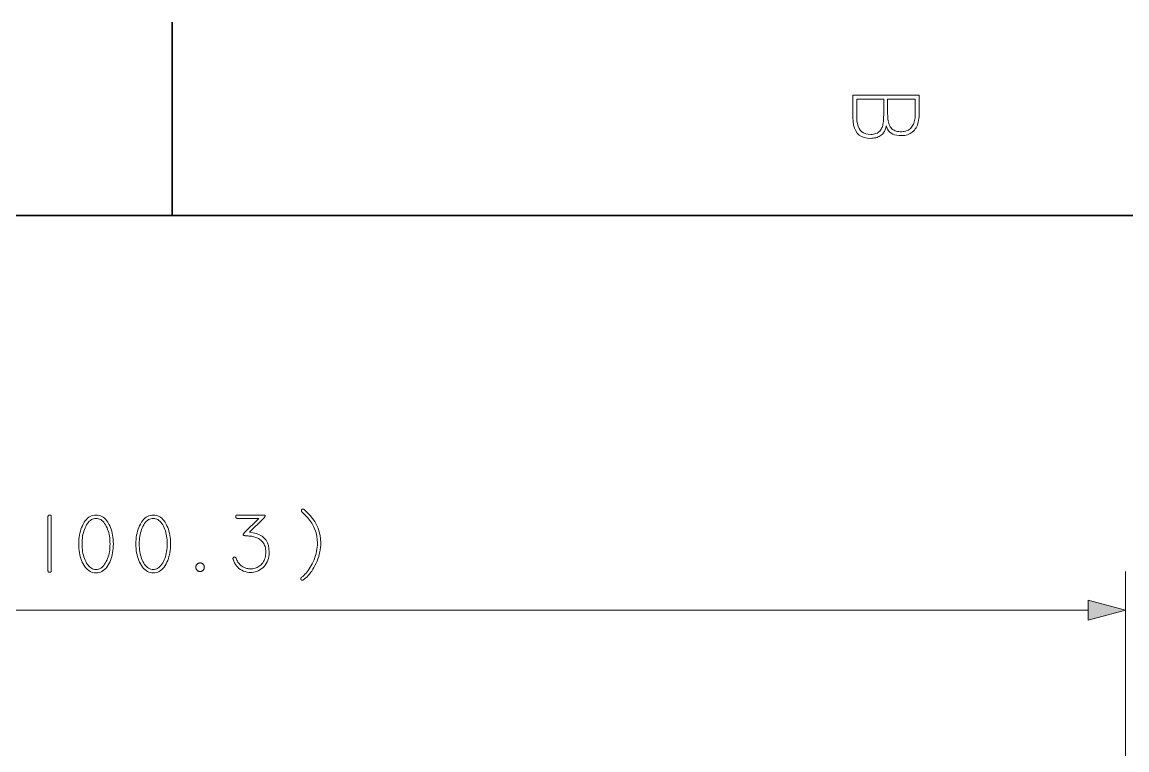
# Model space of a CAD drawing. Extents: x 0 to 297, y 0 to 210.
# Drawn here: x 140.7 to 197.9, y 172.3 to 210 of the extents above; entities that cross this region are included whole.
import ezdxf

# ---------------------------------------------------------------- set-up
doc = ezdxf.new("R2010")
doc.units = 0

msp = doc.modelspace()

# ---------------------------------------------------------------- linework, layer by layer
at = {"color": 7, "lineweight": 35, "ltscale": 0.25}
msp.add_line((148.5, 200), (148.5, 210), dxfattribs=at)
at = {"color": 7, "lineweight": 35}
msp.add_line((287, 200), (10, 200), dxfattribs=at)
at = {"color": 1, "lineweight": 13, "ltscale": 0.465004}
msp.add_line((197.858, 162.963), (197.858, 181.563), dxfattribs=at)
at = {"color": 1, "lineweight": 13}
msp.add_line((99.487, 179.563), (195.926, 179.563), dxfattribs=at)
at = {"color": 7, "lineweight": 13}
for points in [[(184.656, 203.985), (184.483, 203.996), (184.328, 204.028), (184.192, 204.081), (184.074, 204.156), (183.974, 204.253), (183.892, 204.37), (183.828, 204.509), (183.783, 204.67), (183.756, 204.852), (183.746, 205.056), (183.746, 206.217), (187.171, 206.217), (187.171, 205.197), (187.168, 205.099), (187.161, 205.006), (187.149, 204.916), (187.132, 204.831), (187.109, 204.751), (187.083, 204.674), (187.051, 204.602), (187.014, 204.534), (186.972, 204.471), (186.926, 204.412), (186.875, 204.357), (186.821, 204.309), (186.764, 204.266), (186.704, 204.229), (186.64, 204.198), (186.573, 204.172), (186.502, 204.152), (186.429, 204.138), (186.352, 204.129), (186.272, 204.126), (186.138, 204.131), (186.017, 204.147), (185.907, 204.172), (185.81, 204.208), (185.724, 204.254), (185.65, 204.31), (185.588, 204.376), (185.538, 204.453), (185.5, 204.539), (185.474, 204.636), (185.464, 204.582), (185.452, 204.53), (185.437, 204.48), (185.42, 204.432), (185.399, 204.386), (185.376, 204.343), (185.35, 204.302), (185.322, 204.263), (185.291, 204.226), (185.257, 204.192), (185.211, 204.153), (185.163, 204.117), (185.111, 204.086), (185.056, 204.059), (184.998, 204.037), (184.936, 204.018), (184.871, 204.003), (184.802, 203.993), (184.731, 203.987)], [(184.666, 204.187), (184.74, 204.19), (184.81, 204.198), (184.876, 204.211), (184.937, 204.23), (184.994, 204.255), (185.046, 204.285), (185.094, 204.321), (185.138, 204.361), (185.177, 204.408), (185.211, 204.46), (185.234, 204.503), (185.255, 204.551), (185.273, 204.602), (185.29, 204.658), (185.303, 204.718), (185.315, 204.783), (185.324, 204.851), (185.331, 204.923), (185.335, 205), (185.337, 205.081), (185.338, 205.206), (185.339, 205.323), (185.34, 205.434), (185.341, 205.538), (185.341, 205.635), (185.342, 205.725), (185.342, 205.808), (185.342, 205.884), (185.342, 205.953), (185.342, 206.015), (183.949, 206.015), (183.949, 205.056), (183.956, 204.891), (183.977, 204.743), (184.013, 204.613), (184.063, 204.5), (184.128, 204.404), (184.207, 204.326), (184.3, 204.265), (184.407, 204.222), (184.529, 204.196)], [(186.277, 204.328), (186.341, 204.331), (186.402, 204.338), (186.461, 204.349), (186.516, 204.365), (186.568, 204.386), (186.618, 204.412), (186.665, 204.442), (186.708, 204.477), (186.749, 204.516), (186.787, 204.561), (186.821, 204.609), (186.852, 204.66), (186.88, 204.715), (186.903, 204.774), (186.923, 204.836), (186.94, 204.901), (186.952, 204.97), (186.961, 205.042), (186.967, 205.118), (186.969, 205.197), (186.969, 206.015), (185.544, 206.015), (185.544, 205.253), (185.546, 205.155), (185.551, 205.064), (185.559, 204.978), (185.571, 204.899), (185.585, 204.824), (185.604, 204.756), (185.625, 204.694), (185.65, 204.637), (185.677, 204.586), (185.709, 204.54), (185.744, 204.5), (185.784, 204.464), (185.829, 204.432), (185.878, 204.405), (185.933, 204.381), (185.992, 204.362), (186.056, 204.347), (186.125, 204.337), (186.198, 204.33)]]:
    msp.add_lwpolyline(points, close=True, dxfattribs=at)
at = {"color": 1, "lineweight": 13}
for points in [[(156.201, 183.048), (156.198, 182.931), (156.189, 182.814), (156.173, 182.697), (156.152, 182.58), (156.125, 182.463), (156.092, 182.347), (156.052, 182.23), (156.007, 182.113), (155.955, 181.996), (155.898, 181.879), (155.843, 181.779), (155.788, 181.684), (155.731, 181.596), (155.673, 181.513), (155.614, 181.435), (155.554, 181.364), (155.492, 181.298), (155.43, 181.238), (155.366, 181.183), (155.3, 181.134), (155.296, 181.131), (155.292, 181.128), (155.287, 181.126), (155.282, 181.123), (155.278, 181.121), (155.273, 181.12), (155.268, 181.119), (155.263, 181.118), (155.258, 181.117), (155.253, 181.117), (155.236, 181.118), (155.222, 181.121), (155.209, 181.125), (155.197, 181.131), (155.188, 181.139), (155.18, 181.148), (155.174, 181.16), (155.17, 181.173), (155.167, 181.187), (155.166, 181.204), (155.167, 181.212), (155.168, 181.22), (155.17, 181.228), (155.172, 181.236), (155.176, 181.243), (155.18, 181.249), (155.185, 181.256), (155.191, 181.262), (155.198, 181.268), (155.205, 181.273), (155.265, 181.319), (155.324, 181.37), (155.381, 181.426), (155.438, 181.488), (155.493, 181.554), (155.547, 181.626), (155.6, 181.703), (155.651, 181.786), (155.701, 181.873), (155.751, 181.966), (155.803, 182.074), (155.85, 182.182), (155.892, 182.29), (155.928, 182.398), (155.958, 182.506), (155.983, 182.613), (156.003, 182.721), (156.017, 182.829), (156.025, 182.936), (156.028, 183.044), (156.02, 183.226), (155.996, 183.403), (155.956, 183.575), (155.899, 183.743), (155.827, 183.906), (155.739, 184.064), (155.635, 184.218), (155.515, 184.366), (155.379, 184.51), (155.227, 184.65), (155.221, 184.655), (155.216, 184.66), (155.211, 184.666), (155.207, 184.672), (155.204, 184.678), (155.201, 184.684), (155.199, 184.69), (155.198, 184.697), (155.197, 184.703), (155.196, 184.71), (155.197, 184.727), (155.2, 184.743), (155.204, 184.757), (155.21, 184.768), (155.218, 184.778), (155.228, 184.787), (155.239, 184.793), (155.252, 184.797), (155.267, 184.8), (155.283, 184.801), (155.289, 184.801), (155.295, 184.8), (155.301, 184.799), (155.307, 184.798), (155.312, 184.796), (155.318, 184.793), (155.323, 184.79), (155.329, 184.787), (155.334, 184.784), (155.339, 184.779), (155.503, 184.63), (155.649, 184.476), (155.779, 184.316), (155.891, 184.151), (155.985, 183.981), (156.063, 183.805), (156.123, 183.624), (156.166, 183.437), (156.192, 183.245)], [(142.251, 181.615), (142.25, 181.599), (142.248, 181.584), (142.243, 181.571), (142.237, 181.56), (142.229, 181.55), (142.22, 181.542), (142.209, 181.536), (142.196, 181.532), (142.181, 181.529), (142.164, 181.528), (142.148, 181.529), (142.133, 181.532), (142.12, 181.536), (142.109, 181.542), (142.099, 181.55), (142.092, 181.56), (142.086, 181.571), (142.081, 181.584), (142.079, 181.599), (142.078, 181.615), (142.078, 184.407), (142.079, 184.424), (142.081, 184.438), (142.086, 184.451), (142.092, 184.463), (142.099, 184.472), (142.109, 184.48), (142.12, 184.486), (142.133, 184.49), (142.148, 184.493), (142.164, 184.494), (142.181, 184.493), (142.196, 184.49), (142.209, 184.486), (142.22, 184.48), (142.229, 184.472), (142.237, 184.463), (142.243, 184.451), (142.248, 184.438), (142.25, 184.424), (142.251, 184.407)], [(145.463, 182.996), (145.461, 182.877), (145.454, 182.762), (145.442, 182.651), (145.426, 182.543), (145.406, 182.439), (145.381, 182.338), (145.351, 182.24), (145.316, 182.147), (145.277, 182.057), (145.234, 181.97), (145.181, 181.881), (145.125, 181.802), (145.066, 181.731), (145.004, 181.671), (144.939, 181.619), (144.871, 181.577), (144.8, 181.544), (144.725, 181.521), (144.648, 181.507), (144.567, 181.502), (144.486, 181.507), (144.409, 181.521), (144.334, 181.544), (144.263, 181.577), (144.195, 181.619), (144.13, 181.671), (144.068, 181.731), (144.009, 181.802), (143.953, 181.881), (143.9, 181.97), (143.857, 182.057), (143.818, 182.147), (143.783, 182.24), (143.754, 182.338), (143.728, 182.439), (143.708, 182.543), (143.692, 182.651), (143.68, 182.762), (143.673, 182.877), (143.671, 182.996), (143.673, 183.115), (143.68, 183.23), (143.692, 183.341), (143.708, 183.45), (143.729, 183.554), (143.755, 183.656), (143.785, 183.753), (143.821, 183.848), (143.86, 183.939), (143.905, 184.026), (143.956, 184.115), (144.012, 184.195), (144.07, 184.265), (144.131, 184.325), (144.196, 184.377), (144.264, 184.419), (144.335, 184.452), (144.409, 184.475), (144.486, 184.489), (144.567, 184.494), (144.648, 184.489), (144.725, 184.475), (144.8, 184.452), (144.871, 184.419), (144.939, 184.377), (145.004, 184.325), (145.066, 184.265), (145.125, 184.195), (145.181, 184.115), (145.234, 184.026), (145.277, 183.939), (145.316, 183.848), (145.351, 183.753), (145.381, 183.656), (145.406, 183.554), (145.426, 183.45), (145.442, 183.341), (145.454, 183.23), (145.461, 183.115)], [(145.29, 183), (145.288, 183.104), (145.282, 183.206), (145.273, 183.304), (145.259, 183.399), (145.242, 183.492), (145.221, 183.581), (145.197, 183.668), (145.168, 183.751), (145.136, 183.832), (145.099, 183.909), (145.057, 183.987), (145.012, 184.057), (144.964, 184.119), (144.915, 184.173), (144.862, 184.218), (144.808, 184.255), (144.751, 184.284), (144.692, 184.304), (144.631, 184.316), (144.567, 184.321), (144.503, 184.316), (144.442, 184.304), (144.383, 184.283), (144.326, 184.254), (144.272, 184.217), (144.219, 184.171), (144.17, 184.117), (144.122, 184.055), (144.077, 183.984), (144.035, 183.905), (143.998, 183.827), (143.966, 183.747), (143.937, 183.663), (143.913, 183.577), (143.892, 183.487), (143.875, 183.395), (143.861, 183.3), (143.852, 183.201), (143.846, 183.1), (143.844, 182.996), (143.846, 182.892), (143.852, 182.791), (143.861, 182.692), (143.875, 182.597), (143.892, 182.505), (143.913, 182.415), (143.937, 182.329), (143.966, 182.245), (143.998, 182.164), (144.035, 182.087), (144.077, 182.009), (144.122, 181.939), (144.17, 181.877), (144.219, 181.824), (144.272, 181.778), (144.326, 181.741), (144.383, 181.713), (144.442, 181.692), (144.503, 181.68), (144.567, 181.676), (144.631, 181.68), (144.692, 181.692), (144.751, 181.713), (144.808, 181.742), (144.862, 181.779), (144.915, 181.825), (144.964, 181.879), (145.012, 181.942), (145.057, 182.012), (145.099, 182.091), (145.136, 182.169), (145.168, 182.249), (145.197, 182.333), (145.221, 182.419), (145.242, 182.509), (145.259, 182.601), (145.273, 182.697), (145.282, 182.795), (145.288, 182.896)], [(148.424, 182.996), (148.422, 182.877), (148.415, 182.762), (148.404, 182.651), (148.387, 182.543), (148.367, 182.439), (148.342, 182.338), (148.312, 182.24), (148.277, 182.147), (148.238, 182.057), (148.195, 181.97), (148.142, 181.881), (148.086, 181.802), (148.027, 181.731), (147.965, 181.671), (147.9, 181.619), (147.832, 181.577), (147.761, 181.544), (147.686, 181.521), (147.609, 181.507), (147.528, 181.502), (147.447, 181.507), (147.37, 181.521), (147.295, 181.544), (147.224, 181.577), (147.156, 181.619), (147.091, 181.671), (147.029, 181.731), (146.97, 181.802), (146.914, 181.881), (146.861, 181.97), (146.818, 182.057), (146.779, 182.147), (146.744, 182.24), (146.715, 182.338), (146.689, 182.439), (146.669, 182.543), (146.653, 182.651), (146.641, 182.762), (146.634, 182.877), (146.632, 182.996), (146.634, 183.115), (146.641, 183.23), (146.653, 183.341), (146.669, 183.45), (146.69, 183.554), (146.716, 183.656), (146.746, 183.753), (146.782, 183.848), (146.821, 183.939), (146.866, 184.026), (146.918, 184.115), (146.973, 184.195), (147.031, 184.265), (147.092, 184.325), (147.157, 184.377), (147.225, 184.419), (147.296, 184.452), (147.37, 184.475), (147.447, 184.489), (147.528, 184.494), (147.609, 184.489), (147.686, 184.475), (147.761, 184.452), (147.832, 184.419), (147.9, 184.377), (147.965, 184.325), (148.027, 184.265), (148.086, 184.195), (148.142, 184.115), (148.195, 184.026), (148.238, 183.939), (148.277, 183.848), (148.312, 183.753), (148.342, 183.656), (148.367, 183.554), (148.387, 183.45), (148.404, 183.341), (148.415, 183.23), (148.422, 183.115)], [(148.251, 183), (148.249, 183.104), (148.243, 183.206), (148.234, 183.304), (148.221, 183.399), (148.203, 183.492), (148.182, 183.581), (148.158, 183.668), (148.129, 183.751), (148.097, 183.832), (148.061, 183.909), (148.018, 183.987), (147.973, 184.057), (147.925, 184.119), (147.876, 184.173), (147.824, 184.218), (147.769, 184.255), (147.712, 184.284), (147.653, 184.304), (147.592, 184.316), (147.528, 184.321), (147.464, 184.316), (147.403, 184.304), (147.344, 184.283), (147.287, 184.254), (147.233, 184.217), (147.181, 184.171), (147.131, 184.117), (147.083, 184.055), (147.038, 183.984), (146.996, 183.905), (146.959, 183.827), (146.927, 183.747), (146.898, 183.663), (146.874, 183.577), (146.853, 183.487), (146.836, 183.395), (146.822, 183.3), (146.813, 183.201), (146.807, 183.1), (146.805, 182.996), (146.807, 182.892), (146.813, 182.791), (146.822, 182.692), (146.836, 182.597), (146.853, 182.505), (146.874, 182.415), (146.898, 182.329), (146.927, 182.245), (146.959, 182.164), (146.996, 182.087), (147.038, 182.009), (147.083, 181.939), (147.131, 181.877), (147.181, 181.824), (147.233, 181.778), (147.287, 181.741), (147.344, 181.713), (147.403, 181.692), (147.464, 181.68), (147.528, 181.676), (147.592, 181.68), (147.653, 181.692), (147.712, 181.713), (147.769, 181.742), (147.824, 181.779), (147.876, 181.825), (147.925, 181.879), (147.973, 181.942), (148.018, 182.012), (148.061, 182.091), (148.097, 182.169), (148.129, 182.249), (148.158, 182.333), (148.182, 182.419), (148.203, 182.509), (148.221, 182.601), (148.234, 182.697), (148.243, 182.795), (148.249, 182.896)], [(153.528, 182.563), (153.524, 182.452), (153.512, 182.346), (153.491, 182.245), (153.463, 182.151), (153.426, 182.062), (153.382, 181.979), (153.329, 181.901), (153.268, 181.829), (153.198, 181.762), (153.121, 181.702), (153.045, 181.652), (152.968, 181.61), (152.889, 181.576), (152.808, 181.551), (152.726, 181.533), (152.643, 181.523), (152.558, 181.521), (152.471, 181.527), (152.384, 181.541), (152.294, 181.563), (152.203, 181.594), (152.118, 181.633), (152.039, 181.679), (151.966, 181.732), (151.899, 181.792), (151.839, 181.86), (151.784, 181.935), (151.736, 182.017), (151.694, 182.107), (151.658, 182.204), (151.657, 182.207), (151.656, 182.21), (151.656, 182.214), (151.655, 182.217), (151.655, 182.22), (151.654, 182.223), (151.654, 182.226), (151.654, 182.229), (151.654, 182.231), (151.654, 182.234), (151.654, 182.25), (151.657, 182.264), (151.662, 182.276), (151.668, 182.287), (151.676, 182.296), (151.686, 182.303), (151.698, 182.309), (151.712, 182.313), (151.727, 182.315), (151.744, 182.316), (151.755, 182.316), (151.766, 182.314), (151.775, 182.311), (151.784, 182.307), (151.792, 182.301), (151.8, 182.294), (151.806, 182.287), (151.812, 182.277), (151.818, 182.267), (151.822, 182.256), (151.842, 182.203), (151.863, 182.153), (151.887, 182.106), (151.914, 182.06), (151.943, 182.018), (151.974, 181.977), (152.007, 181.939), (152.043, 181.904), (152.081, 181.871), (152.121, 181.84), (152.161, 181.815), (152.201, 181.792), (152.242, 181.772), (152.285, 181.754), (152.328, 181.739), (152.372, 181.727), (152.417, 181.718), (152.463, 181.711), (152.51, 181.707), (152.558, 181.706), (152.622, 181.708), (152.683, 181.715), (152.742, 181.725), (152.8, 181.74), (152.856, 181.76), (152.91, 181.784), (152.962, 181.812), (153.013, 181.844), (153.061, 181.881), (153.108, 181.922), (153.155, 181.972), (153.197, 182.026), (153.234, 182.082), (153.266, 182.141), (153.293, 182.204), (153.315, 182.269), (153.333, 182.338), (153.345, 182.41), (153.352, 182.485), (153.355, 182.563), (153.352, 182.642), (153.345, 182.718), (153.332, 182.79), (153.315, 182.858), (153.292, 182.922), (153.264, 182.983), (153.232, 183.039), (153.194, 183.092), (153.152, 183.141), (153.104, 183.186), (153.066, 183.217), (153.026, 183.245), (152.983, 183.271), (152.938, 183.294), (152.891, 183.316), (152.84, 183.336), (152.788, 183.354), (152.733, 183.369), (152.675, 183.383), (152.615, 183.394), (152.582, 183.398), (152.549, 183.401), (152.516, 183.404), (152.483, 183.407), (152.45, 183.41), (152.417, 183.413), (152.384, 183.416), (152.351, 183.419), (152.319, 183.422), (152.286, 183.424), (152.267, 183.426), (152.25, 183.429), (152.235, 183.432), (152.222, 183.436), (152.211, 183.44), (152.202, 183.444), (152.195, 183.449), (152.19, 183.455), (152.187, 183.461), (152.186, 183.468), (152.187, 183.477), (152.188, 183.486), (152.191, 183.495), (152.195, 183.504), (152.2, 183.514), (152.206, 183.524), (152.214, 183.535), (152.222, 183.545), (152.232, 183.556), (152.242, 183.567), (152.996, 184.321), (151.883, 184.321), (151.867, 184.321), (151.852, 184.324), (151.839, 184.328), (151.828, 184.334), (151.818, 184.342), (151.81, 184.352), (151.804, 184.363), (151.8, 184.376), (151.797, 184.391), (151.796, 184.407), (151.797, 184.424), (151.8, 184.438), (151.804, 184.451), (151.81, 184.463), (151.818, 184.472), (151.828, 184.48), (151.839, 184.486), (151.852, 184.49), (151.867, 184.493), (151.883, 184.494), (153.229, 184.494), (153.247, 184.493), (153.262, 184.492), (153.276, 184.49), (153.288, 184.487), (153.298, 184.483), (153.306, 184.478), (153.312, 184.473), (153.317, 184.466), (153.319, 184.459), (153.32, 184.45), (153.319, 184.44), (153.317, 184.428), (153.312, 184.416), (153.306, 184.403), (153.298, 184.389), (153.288, 184.374), (153.276, 184.359), (153.262, 184.342), (153.247, 184.325), (153.229, 184.308), (152.515, 183.598), (152.708, 183.572), (152.88, 183.53), (153.032, 183.47), (153.163, 183.393), (153.275, 183.298), (153.366, 183.186), (153.437, 183.056), (153.488, 182.909), (153.518, 182.745)], [(150.173, 181.792), (150.172, 181.775), (150.17, 181.757), (150.167, 181.74), (150.163, 181.724), (150.157, 181.708), (150.15, 181.693), (150.141, 181.678), (150.132, 181.664), (150.12, 181.65), (150.108, 181.637), (150.095, 181.624), (150.081, 181.613), (150.067, 181.603), (150.052, 181.595), (150.037, 181.588), (150.021, 181.582), (150.005, 181.578), (149.988, 181.574), (149.97, 181.572), (149.952, 181.572), (149.934, 181.572), (149.917, 181.574), (149.9, 181.578), (149.884, 181.582), (149.868, 181.588), (149.853, 181.595), (149.838, 181.603), (149.823, 181.613), (149.81, 181.624), (149.796, 181.637), (149.784, 181.65), (149.773, 181.664), (149.763, 181.678), (149.755, 181.693), (149.748, 181.708), (149.742, 181.724), (149.737, 181.74), (149.734, 181.757), (149.732, 181.775), (149.732, 181.792), (149.732, 181.81), (149.734, 181.828), (149.737, 181.845), (149.742, 181.861), (149.748, 181.877), (149.755, 181.892), (149.763, 181.907), (149.773, 181.921), (149.784, 181.935), (149.796, 181.948), (149.81, 181.961), (149.823, 181.972), (149.838, 181.981), (149.853, 181.99), (149.868, 181.997), (149.884, 182.003), (149.9, 182.007), (149.917, 182.011), (149.934, 182.013), (149.952, 182.013), (149.97, 182.013), (149.988, 182.011), (150.005, 182.007), (150.021, 182.003), (150.037, 181.997), (150.052, 181.99), (150.067, 181.981), (150.081, 181.972), (150.095, 181.961), (150.108, 181.948), (150.12, 181.935), (150.132, 181.921), (150.141, 181.907), (150.15, 181.892), (150.157, 181.877), (150.163, 181.861), (150.167, 181.845), (150.17, 181.828), (150.172, 181.81)], [(195.926, 179.045), (197.858, 179.563), (195.926, 180.081)]]:
    msp.add_lwpolyline(points, close=True, dxfattribs=at)
msp.add_solid([(195.926, 179.045), (197.858, 179.563), (195.926, 179.045), (195.926, 180.081)], dxfattribs=at)

doc.saveas('drawing.dxf')
